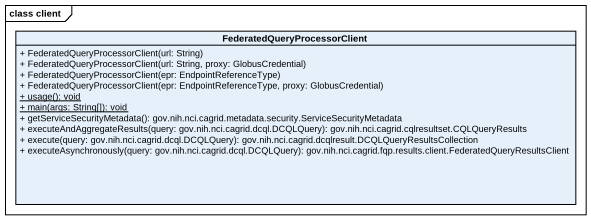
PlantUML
@startuml
mainframe class client
hide circle
hide empty members
skinparam classAttributeIconSize 0
class "FederatedQueryProcessorClient" as FederatedQueryProcessorClien {
  + FederatedQueryProcessorClient(url: String)
  + FederatedQueryProcessorClient(url: String, proxy: GlobusCredential)
  + FederatedQueryProcessorClient(epr: EndpointReferenceType)
  + FederatedQueryProcessorClient(epr: EndpointReferenceType, proxy: GlobusCredential)
  {static} + usage(): void
  {static} + main(args: String[]): void
  + getServiceSecurityMetadata(): gov.nih.nci.cagrid.metadata.security.ServiceSecurityMetadata
  + executeAndAggregateResults(query: gov.nih.nci.cagrid.dcql.DCQLQuery): gov.nih.nci.cagrid.cqlresultset.CQLQueryResults
  + execute(query: gov.nih.nci.cagrid.dcql.DCQLQuery): gov.nih.nci.cagrid.dcqlresult.DCQLQueryResultsCollection
  + executeAsynchronously(query: gov.nih.nci.cagrid.dcql.DCQLQuery): gov.nih.nci.cagrid.fqp.results.client.FederatedQueryResultsClient
}
@enduml
